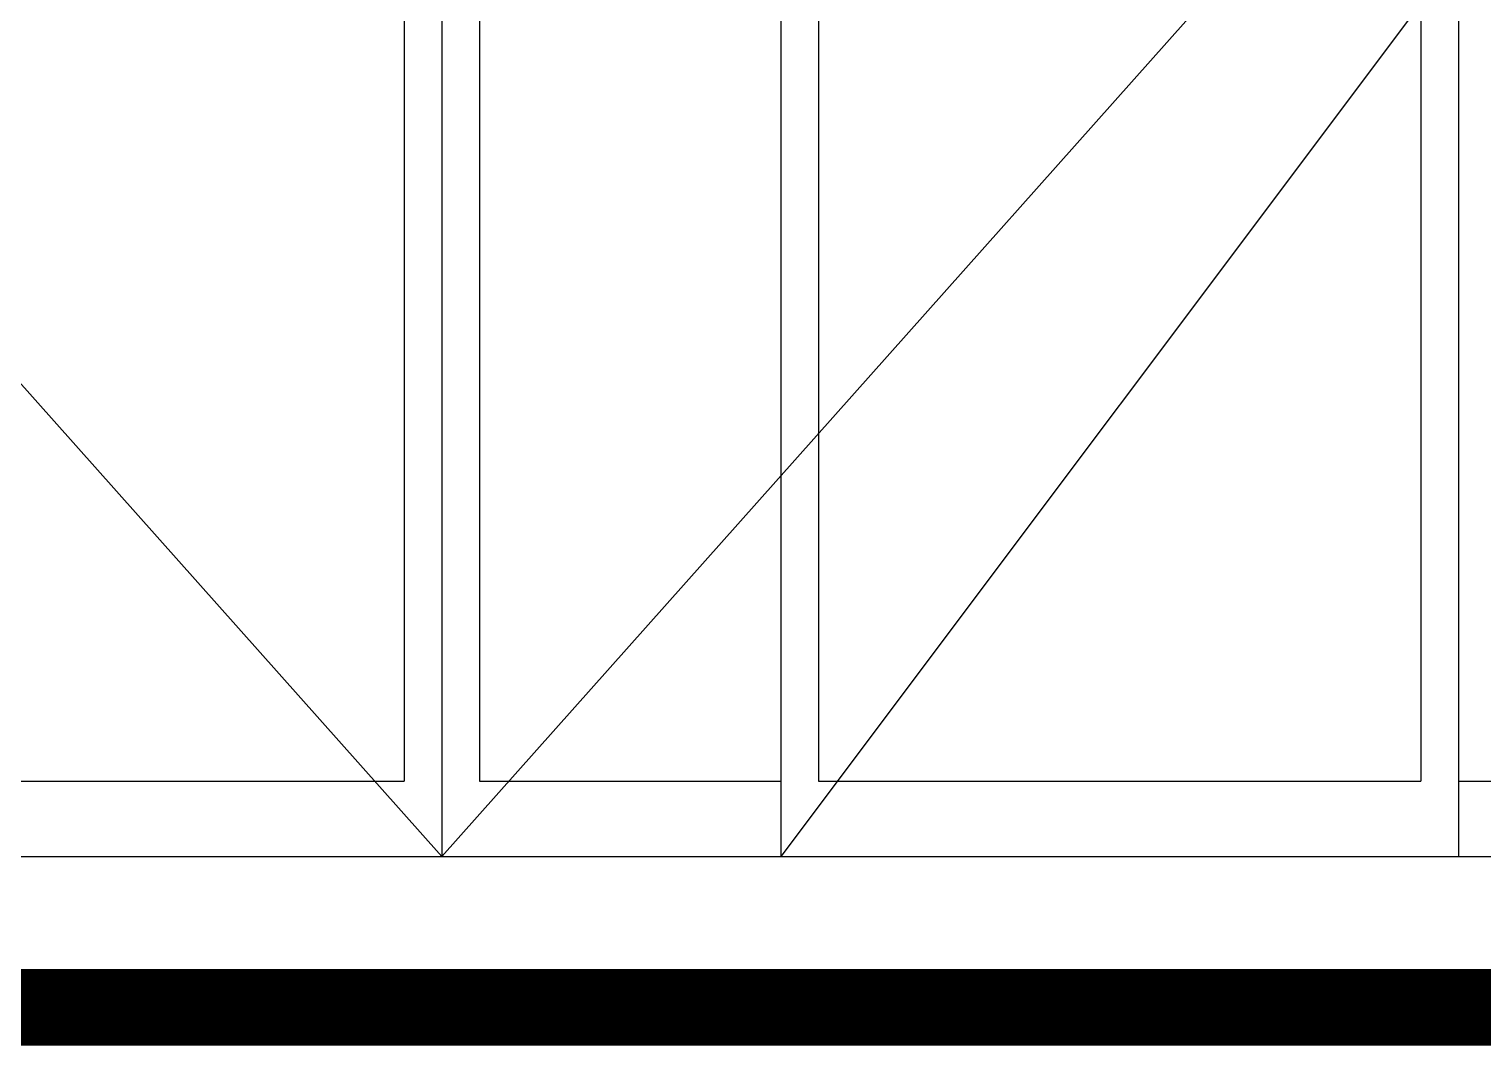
# Model space of a CAD drawing. Extents: x 14095202 to 14511487, y -1430609 to -90420.
# Drawn here: x 14412589 to 14414519, y -1245015 to -1243666 of the extents above; entities that cross this region are included whole.
import ezdxf

# ---------------------------------------------------------------- set-up
doc = ezdxf.new("R2010")
doc.units = 0
doc.header["$LTSCALE"] = 1000
doc.header["$MEASUREMENT"] = 0
doc.linetypes.add('DOTE', pattern=[2.42, 2, -0.2, 0.02, -0.2])
doc.layers.add('DOTE', color=1, linetype='DOTE')

# ---------------------------------------------------------------- blocks, each defined once
blk = doc.blocks.new('A$C6FA958B4')
at = {"color": 4}
for p, q in [((2225.7, 38720.8), (2225.7, 32770.8)), ((2175.7, 38670.8), (2175.7, 32870.8)), ((2275.7, 35170.8), (2275.7, 32870.8)), ((2675.7, 35170.8), (2675.7, 32770.8)), ((3575.7, 35170.8), (3575.7, 32770.8)), ((2725.7, 35120.8), (2725.7, 32870.8)), ((3525.7, 35120.8), (3525.7, 32870.8)), ((-374.3, 32870.8), (2175.7, 32870.8)), ((2275.7, 32870.8), (2675.7, 32870.8)), ((2725.7, 32870.8), (3225.7, 32870.8)), ((3225.7, 32870.8), (3525.7, 32870.8)), ((3575.7, 32870.8), (4825.7, 32870.8)), ((-1224.3, 32770.8), (5675.7, 32770.8))]:
    blk.add_line(p, q, dxfattribs=at)
for points in [[(2225.7, 38720.8), (-424.3, 35745.8), (2225.7, 32770.8), (4875.7, 35745.8), (2225.7, 38720.8)], [(2675.7, 35170.8), (3575.7, 33970.8), (2675.7, 32770.8)]]:
    blk.add_lwpolyline(points, dxfattribs=at)
blk.add_lwpolyline([(-1524.3, 32620.8), (-1224.3, 32770.8), (5675.7, 32770.8), (5975.7, 32620.8)])

msp = doc.modelspace()

# ---------------------------------------------------------------- linework, layer by layer
at = {"ltscale": 0.5}
for p, q in [((14343286.9, -1244914.9), (14490486.9, -1244914.9)), ((14343286.9, -1245014.9), (14490486.9, -1245014.9))]:
    msp.add_line(p, q, dxfattribs=at)
at = {"ltscale": 0.5, "const_width": 100}
msp.add_lwpolyline([(14343286.9, -1244964.9), (14490486.9, -1244964.9)], dxfattribs=at)
at = {"layer": 'DOTE'}
msp.add_line((14343286.9, -1244764.9), (14490486.9, -1244764.9), dxfattribs=at)

# ---------------------------------------------------------------- block references
at = {"ltscale": 0.5}
msp.add_blockref('A$C6FA958B4', (14410911.1, -1277535.8), dxfattribs=at)

doc.saveas('drawing.dxf')
